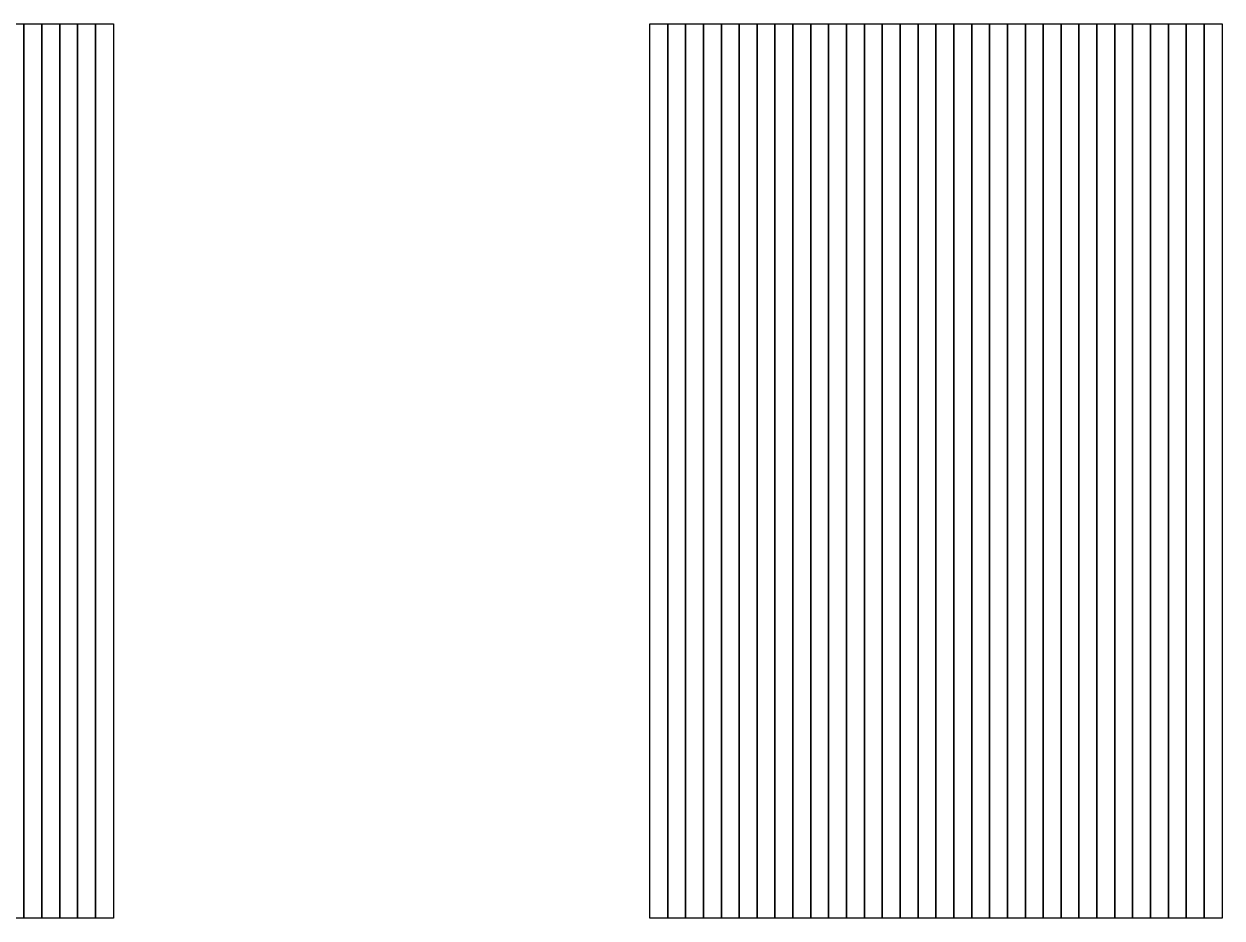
# Model space of a CAD drawing. Extents: x 0 to 780, y -350 to 670.
# Drawn here: x 390 to 457, y 480 to 530 of the extents above; entities that cross this region are included whole.
import ezdxf

# ---------------------------------------------------------------- set-up
doc = ezdxf.new("R2010")
doc.units = 0
for name, color, linetype in [('layer000', 1, 'CONTINUOUS'), ('layer004', 5, 'CONTINUOUS'), ('layer008', 9, 'CONTINUOUS'), ('layer012', 13, 'CONTINUOUS'), ('layer016', 17, 'CONTINUOUS'), ('layer020', 21, 'CONTINUOUS'), ('layer024', 25, 'CONTINUOUS'), ('layer028', 29, 'CONTINUOUS'), ('layer032', 33, 'CONTINUOUS'), ('layer036', 37, 'CONTINUOUS'), ('layer040', 41, 'CONTINUOUS'), ('layer044', 45, 'CONTINUOUS'), ('layer048', 49, 'CONTINUOUS'), ('layer052', 53, 'CONTINUOUS'), ('layer056', 57, 'CONTINUOUS'), ('layer060', 61, 'CONTINUOUS'), ('layer064', 65, 'CONTINUOUS'), ('layer068', 69, 'CONTINUOUS'), ('layer072', 73, 'CONTINUOUS'), ('layer076', 77, 'CONTINUOUS'), ('layer080', 81, 'CONTINUOUS'), ('layer084', 85, 'CONTINUOUS'), ('layer088', 89, 'CONTINUOUS'), ('layer092', 93, 'CONTINUOUS'), ('layer096', 97, 'CONTINUOUS'), ('layer100', 101, 'CONTINUOUS'), ('layer104', 105, 'CONTINUOUS'), ('layer108', 109, 'CONTINUOUS'), ('layer111', 112, 'CONTINUOUS'), ('layer112', 113, 'CONTINUOUS'), ('layer114', 115, 'CONTINUOUS'), ('layer116', 117, 'CONTINUOUS'), ('layer117', 118, 'CONTINUOUS'), ('layer120', 121, 'CONTINUOUS'), ('layer123', 124, 'CONTINUOUS'), ('layer124', 125, 'CONTINUOUS'), ('layer126', 127, 'CONTINUOUS')]:
    doc.layers.add(name, color=color, linetype=linetype)

# ---------------------------------------------------------------- blocks, each defined once
blk = doc.blocks.new('gs_slopes_sublayers_1um')
at = {"layer": 'layer000'}
blk.add_lwpolyline([(425, 480), (425, 530), (426, 530), (426, 480)], close=True, dxfattribs=at)
at = {"layer": 'layer004'}
blk.add_lwpolyline([(426, 480), (426, 530), (427, 530), (427, 480)], close=True, dxfattribs=at)
at = {"layer": 'layer008'}
blk.add_lwpolyline([(427, 480), (427, 530), (428, 530), (428, 480)], close=True, dxfattribs=at)
at = {"layer": 'layer012'}
blk.add_lwpolyline([(428, 480), (428, 530), (429, 530), (429, 480)], close=True, dxfattribs=at)
at = {"layer": 'layer016'}
blk.add_lwpolyline([(429, 480), (429, 530), (430, 530), (430, 480)], close=True, dxfattribs=at)
at = {"layer": 'layer020'}
blk.add_lwpolyline([(430, 480), (430, 530), (431, 530), (431, 480)], close=True, dxfattribs=at)
at = {"layer": 'layer024'}
blk.add_lwpolyline([(431, 480), (431, 530), (432, 530), (432, 480)], close=True, dxfattribs=at)
at = {"layer": 'layer028'}
blk.add_lwpolyline([(432, 480), (432, 530), (433, 530), (433, 480)], close=True, dxfattribs=at)
at = {"layer": 'layer032'}
blk.add_lwpolyline([(433, 480), (433, 530), (434, 530), (434, 480)], close=True, dxfattribs=at)
at = {"layer": 'layer036'}
blk.add_lwpolyline([(434, 480), (434, 530), (435, 530), (435, 480)], close=True, dxfattribs=at)
at = {"layer": 'layer040'}
blk.add_lwpolyline([(435, 480), (435, 530), (436, 530), (436, 480)], close=True, dxfattribs=at)
at = {"layer": 'layer044'}
blk.add_lwpolyline([(436, 480), (436, 530), (437, 530), (437, 480)], close=True, dxfattribs=at)
at = {"layer": 'layer048'}
blk.add_lwpolyline([(437, 480), (437, 530), (438, 530), (438, 480)], close=True, dxfattribs=at)
at = {"layer": 'layer052'}
blk.add_lwpolyline([(438, 480), (438, 530), (439, 530), (439, 480)], close=True, dxfattribs=at)
at = {"layer": 'layer056'}
blk.add_lwpolyline([(439, 480), (439, 530), (440, 530), (440, 480)], close=True, dxfattribs=at)
at = {"layer": 'layer060'}
blk.add_lwpolyline([(440, 480), (440, 530), (441, 530), (441, 480)], close=True, dxfattribs=at)
at = {"layer": 'layer064'}
blk.add_lwpolyline([(441, 480), (441, 530), (442, 530), (442, 480)], close=True, dxfattribs=at)
at = {"layer": 'layer068'}
blk.add_lwpolyline([(442, 480), (442, 530), (443, 530), (443, 480)], close=True, dxfattribs=at)
at = {"layer": 'layer072'}
blk.add_lwpolyline([(443, 480), (443, 530), (444, 530), (444, 480)], close=True, dxfattribs=at)
at = {"layer": 'layer076'}
blk.add_lwpolyline([(444, 480), (444, 530), (445, 530), (445, 480)], close=True, dxfattribs=at)
at = {"layer": 'layer080'}
blk.add_lwpolyline([(445, 480), (445, 530), (446, 530), (446, 480)], close=True, dxfattribs=at)
at = {"layer": 'layer084'}
blk.add_lwpolyline([(446, 480), (446, 530), (447, 530), (447, 480)], close=True, dxfattribs=at)
at = {"layer": 'layer088'}
blk.add_lwpolyline([(447, 480), (447, 530), (448, 530), (448, 480)], close=True, dxfattribs=at)
at = {"layer": 'layer092'}
blk.add_lwpolyline([(448, 480), (448, 530), (449, 530), (449, 480)], close=True, dxfattribs=at)
at = {"layer": 'layer096'}
blk.add_lwpolyline([(449, 480), (449, 530), (450, 530), (450, 480)], close=True, dxfattribs=at)
at = {"layer": 'layer100'}
blk.add_lwpolyline([(450, 480), (450, 530), (451, 530), (451, 480)], close=True, dxfattribs=at)
at = {"layer": 'layer104'}
blk.add_lwpolyline([(451, 480), (451, 530), (452, 530), (452, 480)], close=True, dxfattribs=at)
at = {"layer": 'layer108'}
blk.add_lwpolyline([(452, 480), (452, 530), (453, 530), (453, 480)], close=True, dxfattribs=at)
at = {"layer": 'layer111'}
blk.add_lwpolyline([(389, 480), (389, 530), (390, 530), (390, 480)], close=True, dxfattribs=at)
at = {"layer": 'layer112'}
blk.add_lwpolyline([(453, 480), (453, 530), (454, 530), (454, 480)], close=True, dxfattribs=at)
at = {"layer": 'layer114'}
blk.add_lwpolyline([(390, 480), (390, 530), (391, 530), (391, 480)], close=True, dxfattribs=at)
at = {"layer": 'layer116'}
blk.add_lwpolyline([(454, 480), (454, 530), (455, 530), (455, 480)], close=True, dxfattribs=at)
at = {"layer": 'layer117'}
blk.add_lwpolyline([(391, 480), (391, 530), (392, 530), (392, 480)], close=True, dxfattribs=at)
at = {"layer": 'layer120'}
for points in [[(392, 480), (392, 530), (393, 530), (393, 480)], [(455, 480), (455, 530), (456, 530), (456, 480)]]:
    blk.add_lwpolyline(points, close=True, dxfattribs=at)
at = {"layer": 'layer123'}
blk.add_lwpolyline([(393, 480), (393, 530), (394, 530), (394, 480)], close=True, dxfattribs=at)
at = {"layer": 'layer124'}
blk.add_lwpolyline([(456, 480), (456, 530), (457, 530), (457, 480)], close=True, dxfattribs=at)
at = {"layer": 'layer126'}
blk.add_lwpolyline([(394, 480), (394, 530), (395, 530), (395, 480)], close=True, dxfattribs=at)

msp = doc.modelspace()

# ---------------------------------------------------------------- block references
msp.add_blockref('gs_slopes_sublayers_1um', (0, 0))

doc.saveas('drawing.dxf')
